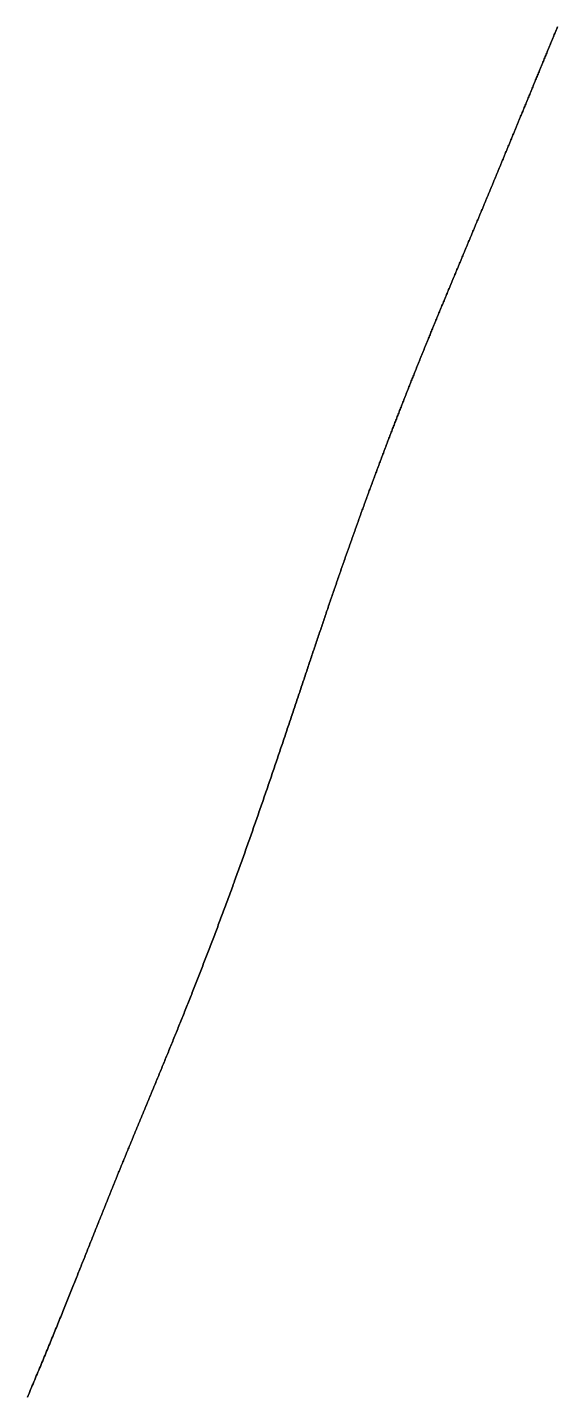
# Model space of a CAD drawing. Header units: inches. Extents: x 130170 to 284068, y 377793 to 804530.
# Drawn here: x 259929.6 to 259950.1, y 740986.5 to 741039.5 of the extents above; entities that cross this region are included whole.
import ezdxf

# ---------------------------------------------------------------- set-up
doc = ezdxf.new("R2010")
doc.units = ezdxf.units.IN
doc.header["$MEASUREMENT"] = 0
doc.layers.add('muni_il', color=7, linetype='Continuous')

msp = doc.modelspace()

# ---------------------------------------------------------------- linework, layer by layer
at = {"layer": 'muni_il'}
for points in [[(259929.614, 740986.456), (259929.646, 740986.531), (259929.678, 740986.606), (259929.709, 740986.682), (259929.741, 740986.757), (259929.773, 740986.832), (259929.804, 740986.907), (259929.836, 740986.982), (259929.867, 740987.057), (259929.899, 740987.132), (259929.93, 740987.207), (259929.961, 740987.281), (259929.992, 740987.356), (259930.024, 740987.43), (259930.055, 740987.505), (259930.086, 740987.579), (259930.116, 740987.653), (259930.147, 740987.727), (259930.178, 740987.8), (259930.208, 740987.874), (259930.239, 740987.947), (259930.269, 740988.02), (259930.299, 740988.093), (259930.329, 740988.166), (259930.359, 740988.239), (259930.389, 740988.311), (259930.419, 740988.383), (259930.448, 740988.455), (259930.478, 740988.527), (259930.507, 740988.598), (259930.536, 740988.669), (259930.565, 740988.74), (259930.594, 740988.811), (259930.623, 740988.881), (259930.652, 740988.951), (259930.68, 740989.021), (259930.709, 740989.091), (259930.737, 740989.16), (259930.765, 740989.229), (259930.793, 740989.298), (259930.821, 740989.367), (259930.849, 740989.435), (259930.877, 740989.503), (259930.904, 740989.571), (259930.931, 740989.638), (259930.959, 740989.705), (259930.986, 740989.772), (259931.013, 740989.839), (259931.039, 740989.905), (259931.066, 740989.971), (259931.093, 740990.037), (259931.119, 740990.103), (259931.145, 740990.168), (259931.171, 740990.233), (259931.197, 740990.298), (259931.223, 740990.362), (259931.249, 740990.426), (259931.275, 740990.49), (259931.3, 740990.554), (259931.326, 740990.617), (259931.351, 740990.68), (259931.376, 740990.743), (259931.401, 740990.805), (259931.426, 740990.867), (259931.451, 740990.929), (259931.476, 740990.991), (259931.5, 740991.053), (259931.525, 740991.114), (259931.549, 740991.175), (259931.573, 740991.235), (259931.597, 740991.296), (259931.621, 740991.356), (259931.645, 740991.416), (259931.669, 740991.476), (259931.693, 740991.535), (259931.716, 740991.594), (259931.74, 740991.653), (259931.763, 740991.712), (259931.787, 740991.77), (259931.81, 740991.829), (259931.833, 740991.887), (259931.856, 740991.944), (259931.879, 740992.002), (259931.902, 740992.059), (259931.924, 740992.116), (259931.947, 740992.173), (259931.97, 740992.23), (259931.992, 740992.287), (259932.015, 740992.343), (259932.037, 740992.399), (259932.059, 740992.455), (259932.082, 740992.511), (259932.104, 740992.566), (259932.126, 740992.621), (259932.148, 740992.676), (259932.169, 740992.731), (259932.191, 740992.786), (259932.213, 740992.841), (259932.235, 740992.895), (259932.256, 740992.949), (259932.278, 740993.003), (259932.299, 740993.057), (259932.321, 740993.111), (259932.342, 740993.164), (259932.364, 740993.218), (259932.385, 740993.271), (259932.406, 740993.324), (259932.427, 740993.377), (259932.448, 740993.43), (259932.47, 740993.482), (259932.491, 740993.535), (259932.511, 740993.587), (259932.533, 740993.639), (259932.553, 740993.692), (259932.574, 740993.744), (259932.595, 740993.795), (259932.616, 740993.847), (259932.637, 740993.899), (259932.657, 740993.95), (259932.678, 740994.002), (259932.699, 740994.053), (259932.719, 740994.104), (259932.74, 740994.156), (259932.761, 740994.207), (259932.781, 740994.258), (259932.802, 740994.309), (259932.822, 740994.359), (259932.843, 740994.41), (259932.863, 740994.461), (259932.884, 740994.511), (259932.904, 740994.562), (259932.925, 740994.612), (259932.945, 740994.663), (259932.966, 740994.713), (259932.986, 740994.764), (259933.006, 740994.814), (259933.027, 740994.864), (259933.047, 740994.914), (259933.068, 740994.965), (259933.088, 740995.015), (259933.109, 740995.065), (259933.129, 740995.115), (259933.149, 740995.165), (259933.17, 740995.215), (259933.19, 740995.265), (259933.211, 740995.315), (259933.231, 740995.365), (259933.252, 740995.415), (259933.272, 740995.466), (259933.293, 740995.516), (259933.313, 740995.566), (259933.334, 740995.616), (259933.354, 740995.666), (259933.375, 740995.716), (259933.395, 740995.766), (259933.416, 740995.816), (259933.437, 740995.867), (259933.457, 740995.917), (259933.478, 740995.967), (259933.499, 740996.017), (259933.52, 740996.068), (259933.54, 740996.118), (259933.561, 740996.169), (259933.582, 740996.219), (259933.603, 740996.27), (259933.624, 740996.32), (259933.645, 740996.371), (259933.666, 740996.422), (259933.687, 740996.473), (259933.708, 740996.524), (259933.729, 740996.575), (259933.75, 740996.626), (259933.771, 740996.677), (259933.792, 740996.728), (259933.813, 740996.779), (259933.835, 740996.83), (259933.856, 740996.882), (259933.877, 740996.934), (259933.899, 740996.985), (259933.92, 740997.037), (259933.942, 740997.089), (259933.963, 740997.141), (259933.985, 740997.193), (259934.006, 740997.245), (259934.028, 740997.297), (259934.05, 740997.349), (259934.071, 740997.402), (259934.093, 740997.454), (259934.115, 740997.507), (259934.137, 740997.559), (259934.159, 740997.612), (259934.181, 740997.665), (259934.203, 740997.718), (259934.225, 740997.772), (259934.247, 740997.825), (259934.269, 740997.878), (259934.291, 740997.932), (259934.314, 740997.986), (259934.336, 740998.039), (259934.358, 740998.093), (259934.381, 740998.147), (259934.403, 740998.202), (259934.426, 740998.256), (259934.448, 740998.31), (259934.471, 740998.365), (259934.493, 740998.42), (259934.516, 740998.474), (259934.539, 740998.529), (259934.562, 740998.584), (259934.584, 740998.639), (259934.607, 740998.695), (259934.63, 740998.75), (259934.653, 740998.806), (259934.676, 740998.862), (259934.699, 740998.917), (259934.722, 740998.973), (259934.746, 740999.03), (259934.769, 740999.086), (259934.792, 740999.142), (259934.815, 740999.199), (259934.839, 740999.255), (259934.862, 740999.312), (259934.885, 740999.369), (259934.909, 740999.426), (259934.932, 740999.483), (259934.956, 740999.541), (259934.979, 740999.598), (259935.003, 740999.656), (259935.027, 740999.713), (259935.05, 740999.771), (259935.074, 740999.829), (259935.098, 740999.887), (259935.122, 740999.946), (259935.146, 741000.004), (259935.17, 741000.063), (259935.194, 741000.121), (259935.218, 741000.18), (259935.241, 741000.239), (259935.265, 741000.298), (259935.29, 741000.357), (259935.314, 741000.417), (259935.338, 741000.476), (259935.362, 741000.536), (259935.386, 741000.595), (259935.411, 741000.655), (259935.435, 741000.715), (259935.459, 741000.775), (259935.484, 741000.836), (259935.508, 741000.896), (259935.532, 741000.956), (259935.557, 741001.017), (259935.581, 741001.078), (259935.606, 741001.139), (259935.63, 741001.2), (259935.655, 741001.261), (259935.68, 741001.322), (259935.704, 741001.384), (259935.729, 741001.445), (259935.753, 741001.507), (259935.778, 741001.569), (259935.803, 741001.63), (259935.828, 741001.693), (259935.852, 741001.755), (259935.877, 741001.817), (259935.902, 741001.879), (259935.927, 741001.942), (259935.952, 741002.004), (259935.976, 741002.067), (259936.001, 741002.13), (259936.026, 741002.193), (259936.051, 741002.256), (259936.076, 741002.32), (259936.101, 741002.383), (259936.126, 741002.446), (259936.151, 741002.51), (259936.176, 741002.574), (259936.201, 741002.638), (259936.226, 741002.702), (259936.251, 741002.766), (259936.276, 741002.83), (259936.301, 741002.894), (259936.327, 741002.959), (259936.352, 741003.023), (259936.377, 741003.088), (259936.402, 741003.153), (259936.427, 741003.218), (259936.452, 741003.283), (259936.477, 741003.348), (259936.503, 741003.413), (259936.528, 741003.478), (259936.553, 741003.544), (259936.578, 741003.609), (259936.604, 741003.675), (259936.629, 741003.741), (259936.654, 741003.807), (259936.679, 741003.873), (259936.704, 741003.939), (259936.73, 741004.005), (259936.755, 741004.071), (259936.78, 741004.138), (259936.806, 741004.204), (259936.831, 741004.271), (259936.856, 741004.338), (259936.881, 741004.404), (259936.907, 741004.471), (259936.932, 741004.538), (259936.957, 741004.605), (259936.983, 741004.673), (259937.008, 741004.74), (259937.033, 741004.807), (259937.059, 741004.875), (259937.084, 741004.942), (259937.109, 741005.01), (259937.134, 741005.078), (259937.16, 741005.146), (259937.185, 741005.214), (259937.21, 741005.282), (259937.236, 741005.35), (259937.261, 741005.418), (259937.286, 741005.486), (259937.312, 741005.555), (259937.337, 741005.623), (259937.362, 741005.692), (259937.387, 741005.76), (259937.413, 741005.829), (259937.438, 741005.898), (259937.463, 741005.966), (259937.488, 741006.035), (259937.514, 741006.104), (259937.539, 741006.173), (259937.564, 741006.242), (259937.589, 741006.311), (259937.615, 741006.381), (259937.64, 741006.45), (259937.665, 741006.519), (259937.69, 741006.589), (259937.715, 741006.658), (259937.74, 741006.727), (259937.765, 741006.797), (259937.79, 741006.867), (259937.816, 741006.936), (259937.841, 741007.006), (259937.866, 741007.076), (259937.891, 741007.145), (259937.916, 741007.215), (259937.941, 741007.285), (259937.966, 741007.355), (259937.991, 741007.425), (259938.016, 741007.495), (259938.041, 741007.565), (259938.065, 741007.635), (259938.09, 741007.705), (259938.115, 741007.775), (259938.14, 741007.845), (259938.165, 741007.915), (259938.19, 741007.985), (259938.214, 741008.055), (259938.239, 741008.125), (259938.264, 741008.195), (259938.288, 741008.266), (259938.313, 741008.336), (259938.338, 741008.406), (259938.362, 741008.476), (259938.387, 741008.546), (259938.411, 741008.616), (259938.436, 741008.686), (259938.46, 741008.756), (259938.485, 741008.827), (259938.509, 741008.897), (259938.534, 741008.967), (259938.558, 741009.037), (259938.582, 741009.107), (259938.607, 741009.177), (259938.631, 741009.247), (259938.655, 741009.317), (259938.679, 741009.386), (259938.704, 741009.456), (259938.728, 741009.526), (259938.752, 741009.596), (259938.776, 741009.666), (259938.8, 741009.735), (259938.824, 741009.805), (259938.848, 741009.875), (259938.872, 741009.944), (259938.895, 741010.014), (259938.919, 741010.083), (259938.943, 741010.153), (259938.967, 741010.222), (259938.99, 741010.291), (259939.014, 741010.36), (259939.038, 741010.429), (259939.061, 741010.498), (259939.085, 741010.567), (259939.108, 741010.636), (259939.132, 741010.705), (259939.155, 741010.774), (259939.178, 741010.843), (259939.202, 741010.911), (259939.225, 741010.98), (259939.248, 741011.048), (259939.271, 741011.116), (259939.294, 741011.185), (259939.317, 741011.253), (259939.34, 741011.321), (259939.363, 741011.389), (259939.386, 741011.457), (259939.409, 741011.524), (259939.432, 741011.592), (259939.455, 741011.66), (259939.477, 741011.727), (259939.5, 741011.794), (259939.523, 741011.861), (259939.545, 741011.929), (259939.568, 741011.996), (259939.59, 741012.062), (259939.613, 741012.129), (259939.635, 741012.196), (259939.657, 741012.262), (259939.68, 741012.329), (259939.702, 741012.395), (259939.724, 741012.461), (259939.746, 741012.527), (259939.769, 741012.593), (259939.791, 741012.659), (259939.813, 741012.725), (259939.835, 741012.79), (259939.856, 741012.855), (259939.878, 741012.921), (259939.9, 741012.986), (259939.922, 741013.051), (259939.943, 741013.116), (259939.965, 741013.181), (259939.987, 741013.245), (259940.008, 741013.31), (259940.03, 741013.374), (259940.051, 741013.438), (259940.073, 741013.502), (259940.094, 741013.566), (259940.115, 741013.63), (259940.136, 741013.694), (259940.158, 741013.757), (259940.179, 741013.821), (259940.2, 741013.884), (259940.221, 741013.947), (259940.242, 741014.01), (259940.263, 741014.073), (259940.284, 741014.135), (259940.305, 741014.198), (259940.326, 741014.26), (259940.347, 741014.322), (259940.367, 741014.385), (259940.388, 741014.447), (259940.409, 741014.509), (259940.429, 741014.57), (259940.45, 741014.632), (259940.47, 741014.693), (259940.491, 741014.754), (259940.511, 741014.816), (259940.532, 741014.877), (259940.552, 741014.937), (259940.572, 741014.998), (259940.593, 741015.059), (259940.613, 741015.119), (259940.633, 741015.179), (259940.653, 741015.24), (259940.673, 741015.3), (259940.693, 741015.36), (259940.713, 741015.419), (259940.734, 741015.479), (259940.753, 741015.538), (259940.773, 741015.598), (259940.793, 741015.657), (259940.813, 741015.716), (259940.833, 741015.775), (259940.853, 741015.834), (259940.872, 741015.893), (259940.892, 741015.951), (259940.912, 741016.01), (259940.932, 741016.068), (259940.951, 741016.126), (259940.971, 741016.184), (259940.99, 741016.242), (259941.01, 741016.3), (259941.029, 741016.357), (259941.049, 741016.415), (259941.068, 741016.472), (259941.088, 741016.53), (259941.107, 741016.587), (259941.126, 741016.644), (259941.146, 741016.701), (259941.165, 741016.758), (259941.184, 741016.815), (259941.203, 741016.871), (259941.223, 741016.928), (259941.242, 741016.984), (259941.261, 741017.04), (259941.28, 741017.096), (259941.299, 741017.153), (259941.318, 741017.209), (259941.338, 741017.264), (259941.357, 741017.32), (259941.376, 741017.376), (259941.395, 741017.431), (259941.413, 741017.487), (259941.433, 741017.542), (259941.451, 741017.597), (259941.47, 741017.652), (259941.489, 741017.707), (259941.508, 741017.762), (259941.527, 741017.817), (259941.546, 741017.872), (259941.565, 741017.926), (259941.583, 741017.981), (259941.602, 741018.035), (259941.621, 741018.09), (259941.64, 741018.144), (259941.659, 741018.198), (259941.677, 741018.252), (259941.696, 741018.306), (259941.715, 741018.36), (259941.734, 741018.414), (259941.752, 741018.467), (259941.771, 741018.521), (259941.789, 741018.574), (259941.808, 741018.628), (259941.827, 741018.681), (259941.845, 741018.735), (259941.864, 741018.788), (259941.883, 741018.841), (259941.901, 741018.894), (259941.92, 741018.947), (259941.938, 741019), (259941.957, 741019.052), (259941.975, 741019.105), (259941.994, 741019.158), (259942.012, 741019.21), (259942.031, 741019.263), (259942.049, 741019.315), (259942.068, 741019.368), (259942.086, 741019.42), (259942.105, 741019.472), (259942.123, 741019.524), (259942.141, 741019.576), (259942.16, 741019.628), (259942.178, 741019.68), (259942.197, 741019.732), (259942.215, 741019.783), (259942.234, 741019.835), (259942.252, 741019.887), (259942.27, 741019.938), (259942.289, 741019.99), (259942.307, 741020.041), (259942.326, 741020.092), (259942.344, 741020.144), (259942.362, 741020.195), (259942.381, 741020.246), (259942.399, 741020.297), (259942.417, 741020.348), (259942.435, 741020.399), (259942.454, 741020.45), (259942.472, 741020.5), (259942.49, 741020.551), (259942.509, 741020.602), (259942.527, 741020.652), (259942.545, 741020.703), (259942.564, 741020.753), (259942.582, 741020.804), (259942.6, 741020.854), (259942.618, 741020.904), (259942.637, 741020.955), (259942.655, 741021.005), (259942.673, 741021.055), (259942.691, 741021.105), (259942.71, 741021.155), (259942.728, 741021.205), (259942.746, 741021.254), (259942.764, 741021.304), (259942.782, 741021.354), (259942.801, 741021.404), (259942.819, 741021.453), (259942.837, 741021.503), (259942.855, 741021.552), (259942.873, 741021.602), (259942.891, 741021.651), (259942.91, 741021.7), (259942.928, 741021.749), (259942.946, 741021.799), (259942.964, 741021.848), (259942.982, 741021.897), (259943, 741021.946), (259943.018, 741021.995), (259943.037, 741022.044), (259943.055, 741022.092), (259943.073, 741022.141), (259943.091, 741022.19), (259943.109, 741022.238), (259943.127, 741022.287), (259943.145, 741022.335), (259943.163, 741022.384), (259943.181, 741022.432), (259943.199, 741022.481), (259943.217, 741022.529), (259943.235, 741022.577), (259943.254, 741022.625), (259943.272, 741022.673), (259943.29, 741022.721), (259943.308, 741022.77), (259943.326, 741022.817), (259943.344, 741022.865), (259943.362, 741022.913), (259943.38, 741022.961), (259943.398, 741023.009), (259943.416, 741023.056), (259943.434, 741023.104), (259943.452, 741023.152), (259943.47, 741023.199), (259943.488, 741023.247), (259943.506, 741023.294), (259943.524, 741023.341), (259943.542, 741023.389), (259943.56, 741023.436), (259943.578, 741023.483), (259943.596, 741023.531), (259943.614, 741023.578), (259943.632, 741023.625), (259943.65, 741023.672), (259943.668, 741023.719), (259943.686, 741023.766), (259943.704, 741023.813), (259943.722, 741023.859), (259943.74, 741023.906), (259943.758, 741023.953), (259943.776, 741024), (259943.794, 741024.047), (259943.812, 741024.093), (259943.83, 741024.14), (259943.848, 741024.186), (259943.866, 741024.233), (259943.884, 741024.279), (259943.902, 741024.326), (259943.92, 741024.372), (259943.938, 741024.419), (259943.956, 741024.465), (259943.974, 741024.511), (259943.992, 741024.558), (259944.01, 741024.604), (259944.028, 741024.65), (259944.046, 741024.696), (259944.064, 741024.742), (259944.082, 741024.789), (259944.1, 741024.835), (259944.118, 741024.881), (259944.136, 741024.927), (259944.154, 741024.973), (259944.172, 741025.019), (259944.19, 741025.065), (259944.208, 741025.111), (259944.226, 741025.157), (259944.244, 741025.203), (259944.263, 741025.249), (259944.281, 741025.294), (259944.299, 741025.34), (259944.317, 741025.386), (259944.335, 741025.432), (259944.353, 741025.478), (259944.371, 741025.524), (259944.389, 741025.569), (259944.408, 741025.615), (259944.426, 741025.661), (259944.444, 741025.707), (259944.462, 741025.752), (259944.48, 741025.798), (259944.499, 741025.844), (259944.517, 741025.89), (259944.535, 741025.935), (259944.554, 741025.981), (259944.572, 741026.027), (259944.59, 741026.073), (259944.608, 741026.119), (259944.627, 741026.164), (259944.645, 741026.21), (259944.664, 741026.256), (259944.682, 741026.302), (259944.7, 741026.347), (259944.719, 741026.393), (259944.737, 741026.439), (259944.756, 741026.485), (259944.774, 741026.53), (259944.793, 741026.576), (259944.811, 741026.622), (259944.83, 741026.668), (259944.848, 741026.714), (259944.867, 741026.76), (259944.885, 741026.806), (259944.904, 741026.852), (259944.923, 741026.897), (259944.941, 741026.943), (259944.96, 741026.989), (259944.979, 741027.035), (259944.997, 741027.081), (259945.016, 741027.128), (259945.035, 741027.174), (259945.054, 741027.22), (259945.073, 741027.266), (259945.091, 741027.312), (259945.11, 741027.358), (259945.129, 741027.404), (259945.148, 741027.451), (259945.167, 741027.497), (259945.186, 741027.543), (259945.205, 741027.59), (259945.224, 741027.636), (259945.243, 741027.682), (259945.262, 741027.729), (259945.281, 741027.775), (259945.3, 741027.822), (259945.319, 741027.868), (259945.339, 741027.915), (259945.358, 741027.962), (259945.377, 741028.008), (259945.396, 741028.055), (259945.415, 741028.102), (259945.435, 741028.149), (259945.454, 741028.195), (259945.473, 741028.242), (259945.493, 741028.289), (259945.512, 741028.336), (259945.532, 741028.383), (259945.551, 741028.431), (259945.571, 741028.478), (259945.59, 741028.525), (259945.61, 741028.572), (259945.629, 741028.619), (259945.649, 741028.667), (259945.668, 741028.714), (259945.688, 741028.761), (259945.708, 741028.809), (259945.727, 741028.856), (259945.747, 741028.904), (259945.767, 741028.952), (259945.787, 741028.999), (259945.806, 741029.047), (259945.826, 741029.095), (259945.846, 741029.142), (259945.866, 741029.19), (259945.886, 741029.238), (259945.906, 741029.286), (259945.926, 741029.334), (259945.946, 741029.382), (259945.966, 741029.43), (259945.986, 741029.478), (259946.006, 741029.527), (259946.026, 741029.575), (259946.046, 741029.623), (259946.066, 741029.671), (259946.087, 741029.72), (259946.107, 741029.768), (259946.127, 741029.817), (259946.147, 741029.865), (259946.168, 741029.914), (259946.188, 741029.963), (259946.208, 741030.011), (259946.229, 741030.06), (259946.249, 741030.109), (259946.269, 741030.158), (259946.29, 741030.206), (259946.31, 741030.255), (259946.33, 741030.304), (259946.351, 741030.353), (259946.371, 741030.402), (259946.392, 741030.452), (259946.412, 741030.501), (259946.433, 741030.55), (259946.453, 741030.599), (259946.474, 741030.648), (259946.495, 741030.698), (259946.515, 741030.747), (259946.536, 741030.796), (259946.557, 741030.846), (259946.577, 741030.895), (259946.598, 741030.945), (259946.619, 741030.994), (259946.639, 741031.044), (259946.66, 741031.093), (259946.681, 741031.143), (259946.701, 741031.193), (259946.722, 741031.242), (259946.743, 741031.292), (259946.764, 741031.342), (259946.785, 741031.391), (259946.805, 741031.441), (259946.826, 741031.491), (259946.847, 741031.541), (259946.868, 741031.591), (259946.889, 741031.641), (259946.91, 741031.691), (259946.93, 741031.741), (259946.951, 741031.791), (259946.972, 741031.841), (259946.993, 741031.891), (259947.014, 741031.941), (259947.035, 741031.991), (259947.056, 741032.041), (259947.076, 741032.091), (259947.097, 741032.141), (259947.118, 741032.191), (259947.139, 741032.241), (259947.16, 741032.291), (259947.181, 741032.341), (259947.202, 741032.391), (259947.223, 741032.442), (259947.244, 741032.492), (259947.265, 741032.542), (259947.286, 741032.592), (259947.306, 741032.642), (259947.327, 741032.692), (259947.348, 741032.742), (259947.369, 741032.793), (259947.39, 741032.843), (259947.411, 741032.893), (259947.432, 741032.943), (259947.453, 741032.993), (259947.473, 741033.043), (259947.494, 741033.093), (259947.515, 741033.144), (259947.536, 741033.194), (259947.557, 741033.244), (259947.578, 741033.294), (259947.598, 741033.344), (259947.619, 741033.394), (259947.64, 741033.444), (259947.661, 741033.494), (259947.682, 741033.544), (259947.702, 741033.594), (259947.723, 741033.644), (259947.744, 741033.694), (259947.765, 741033.744), (259947.785, 741033.793), (259947.806, 741033.843), (259947.826, 741033.893), (259947.847, 741033.943), (259947.868, 741033.993), (259947.888, 741034.042), (259947.909, 741034.092), (259947.93, 741034.142), (259947.95, 741034.191), (259947.971, 741034.241), (259947.991, 741034.291), (259948.012, 741034.34), (259948.032, 741034.39), (259948.053, 741034.439), (259948.073, 741034.489), (259948.094, 741034.538), (259948.114, 741034.587), (259948.134, 741034.637), (259948.155, 741034.686), (259948.175, 741034.735), (259948.196, 741034.784), (259948.216, 741034.833), (259948.236, 741034.882), (259948.256, 741034.931), (259948.277, 741034.98), (259948.297, 741035.029), (259948.317, 741035.078), (259948.337, 741035.127), (259948.357, 741035.176), (259948.377, 741035.225), (259948.397, 741035.273), (259948.418, 741035.322), (259948.438, 741035.37), (259948.458, 741035.419), (259948.478, 741035.467), (259948.498, 741035.516), (259948.518, 741035.564), (259948.538, 741035.613), (259948.557, 741035.661), (259948.577, 741035.709), (259948.597, 741035.757), (259948.617, 741035.805), (259948.637, 741035.853), (259948.656, 741035.901), (259948.676, 741035.949), (259948.696, 741035.997), (259948.715, 741036.045), (259948.735, 741036.092), (259948.755, 741036.14), (259948.774, 741036.188), (259948.794, 741036.235), (259948.814, 741036.283), (259948.833, 741036.33), (259948.853, 741036.378), (259948.872, 741036.425), (259948.891, 741036.472), (259948.911, 741036.519), (259948.93, 741036.566), (259948.95, 741036.613), (259948.969, 741036.66), (259948.988, 741036.707), (259949.008, 741036.754), (259949.027, 741036.801), (259949.046, 741036.848), (259949.065, 741036.894), (259949.084, 741036.941), (259949.104, 741036.988), (259949.123, 741037.034), (259949.142, 741037.08), (259949.161, 741037.127), (259949.18, 741037.173), (259949.199, 741037.219), (259949.218, 741037.266), (259949.237, 741037.312), (259949.256, 741037.358), (259949.275, 741037.404), (259949.294, 741037.45), (259949.313, 741037.496), (259949.332, 741037.542), (259949.35, 741037.587), (259949.369, 741037.633), (259949.388, 741037.679), (259949.407, 741037.725), (259949.426, 741037.77), (259949.444, 741037.816), (259949.463, 741037.861), (259949.482, 741037.906), (259949.5, 741037.952), (259949.519, 741037.997), (259949.538, 741038.042), (259949.556, 741038.088), (259949.575, 741038.133), (259949.594, 741038.178), (259949.612, 741038.223), (259949.631, 741038.268), (259949.649, 741038.313), (259949.668, 741038.358), (259949.686, 741038.403), (259949.705, 741038.448), (259949.723, 741038.492), (259949.742, 741038.537), (259949.76, 741038.582), (259949.779, 741038.626), (259949.797, 741038.671), (259949.816, 741038.716), (259949.834, 741038.76), (259949.852, 741038.805), (259949.871, 741038.849), (259949.889, 741038.894), (259949.907, 741038.938), (259949.926, 741038.982), (259949.944, 741039.027), (259949.963, 741039.071), (259949.981, 741039.115), (259949.999, 741039.16), (259950.018, 741039.204), (259950.036, 741039.248), (259950.054, 741039.293), (259950.073, 741039.337), (259950.091, 741039.381), (259950.11, 741039.425), (259950.128, 741039.469), (259950.146, 741039.513)], [(259950.146, 741039.513), (259950.128, 741039.469), (259950.11, 741039.425), (259950.091, 741039.381), (259950.073, 741039.337), (259950.054, 741039.293), (259950.036, 741039.248), (259950.018, 741039.204), (259949.999, 741039.16), (259949.981, 741039.115), (259949.963, 741039.071), (259949.944, 741039.027), (259949.926, 741038.982), (259949.907, 741038.938), (259949.889, 741038.894), (259949.871, 741038.849), (259949.852, 741038.805), (259949.834, 741038.76), (259949.816, 741038.716), (259949.797, 741038.671), (259949.779, 741038.626), (259949.76, 741038.582), (259949.742, 741038.537), (259949.723, 741038.492), (259949.705, 741038.448), (259949.686, 741038.403), (259949.668, 741038.358), (259949.649, 741038.313), (259949.631, 741038.268), (259949.612, 741038.223), (259949.594, 741038.178), (259949.575, 741038.133), (259949.556, 741038.088), (259949.538, 741038.042), (259949.519, 741037.997), (259949.5, 741037.952), (259949.482, 741037.906), (259949.463, 741037.861), (259949.444, 741037.816), (259949.426, 741037.77), (259949.407, 741037.725), (259949.388, 741037.679), (259949.369, 741037.633), (259949.35, 741037.587), (259949.332, 741037.542), (259949.313, 741037.496), (259949.294, 741037.45), (259949.275, 741037.404), (259949.256, 741037.358), (259949.237, 741037.312), (259949.218, 741037.266), (259949.199, 741037.219), (259949.18, 741037.173), (259949.161, 741037.127), (259949.142, 741037.08), (259949.123, 741037.034), (259949.104, 741036.988), (259949.084, 741036.941), (259949.065, 741036.894), (259949.046, 741036.848), (259949.027, 741036.801), (259949.008, 741036.754), (259948.988, 741036.707), (259948.969, 741036.66), (259948.95, 741036.613), (259948.93, 741036.566), (259948.911, 741036.519), (259948.891, 741036.472), (259948.872, 741036.425), (259948.853, 741036.378), (259948.833, 741036.33), (259948.814, 741036.283), (259948.794, 741036.235), (259948.774, 741036.188), (259948.755, 741036.14), (259948.735, 741036.092), (259948.715, 741036.045), (259948.696, 741035.997), (259948.676, 741035.949), (259948.656, 741035.901), (259948.637, 741035.853), (259948.617, 741035.805), (259948.597, 741035.757), (259948.577, 741035.709), (259948.557, 741035.661), (259948.538, 741035.613), (259948.518, 741035.564), (259948.498, 741035.516), (259948.478, 741035.467), (259948.458, 741035.419), (259948.438, 741035.37), (259948.418, 741035.322), (259948.397, 741035.273), (259948.377, 741035.225), (259948.357, 741035.176), (259948.337, 741035.127), (259948.317, 741035.078), (259948.297, 741035.029), (259948.277, 741034.98), (259948.256, 741034.931), (259948.236, 741034.882), (259948.216, 741034.833), (259948.196, 741034.784), (259948.175, 741034.735), (259948.155, 741034.686), (259948.134, 741034.637), (259948.114, 741034.587), (259948.094, 741034.538), (259948.073, 741034.489), (259948.053, 741034.439), (259948.032, 741034.39), (259948.012, 741034.34), (259947.991, 741034.291), (259947.971, 741034.241), (259947.95, 741034.191), (259947.93, 741034.142), (259947.909, 741034.092), (259947.888, 741034.042), (259947.868, 741033.993), (259947.847, 741033.943), (259947.826, 741033.893), (259947.806, 741033.843), (259947.785, 741033.793), (259947.765, 741033.744), (259947.744, 741033.694), (259947.723, 741033.644), (259947.702, 741033.594), (259947.682, 741033.544), (259947.661, 741033.494), (259947.64, 741033.444), (259947.619, 741033.394), (259947.598, 741033.344), (259947.578, 741033.294), (259947.557, 741033.244), (259947.536, 741033.194), (259947.515, 741033.144), (259947.494, 741033.093), (259947.473, 741033.043), (259947.453, 741032.993), (259947.432, 741032.943), (259947.411, 741032.893), (259947.39, 741032.843), (259947.369, 741032.793), (259947.348, 741032.742), (259947.327, 741032.692), (259947.306, 741032.642), (259947.286, 741032.592), (259947.265, 741032.542), (259947.244, 741032.492), (259947.223, 741032.442), (259947.202, 741032.391), (259947.181, 741032.341), (259947.16, 741032.291), (259947.139, 741032.241), (259947.118, 741032.191), (259947.097, 741032.141), (259947.076, 741032.091), (259947.056, 741032.041), (259947.035, 741031.991), (259947.014, 741031.941), (259946.993, 741031.891), (259946.972, 741031.841), (259946.951, 741031.791), (259946.93, 741031.741), (259946.91, 741031.691), (259946.889, 741031.641), (259946.868, 741031.591), (259946.847, 741031.541), (259946.826, 741031.491), (259946.805, 741031.441), (259946.785, 741031.391), (259946.764, 741031.342), (259946.743, 741031.292), (259946.722, 741031.242), (259946.701, 741031.193), (259946.681, 741031.143), (259946.66, 741031.093), (259946.639, 741031.044), (259946.619, 741030.994), (259946.598, 741030.945), (259946.577, 741030.895), (259946.557, 741030.846), (259946.536, 741030.796), (259946.515, 741030.747), (259946.495, 741030.698), (259946.474, 741030.648), (259946.453, 741030.599), (259946.433, 741030.55), (259946.412, 741030.501), (259946.392, 741030.452), (259946.371, 741030.402), (259946.351, 741030.353), (259946.33, 741030.304), (259946.31, 741030.255), (259946.29, 741030.206), (259946.269, 741030.158), (259946.249, 741030.109), (259946.229, 741030.06), (259946.208, 741030.011), (259946.188, 741029.963), (259946.168, 741029.914), (259946.147, 741029.865), (259946.127, 741029.817), (259946.107, 741029.768), (259946.087, 741029.72), (259946.066, 741029.671), (259946.046, 741029.623), (259946.026, 741029.575), (259946.006, 741029.527), (259945.986, 741029.478), (259945.966, 741029.43), (259945.946, 741029.382), (259945.926, 741029.334), (259945.906, 741029.286), (259945.886, 741029.238), (259945.866, 741029.19), (259945.846, 741029.142), (259945.826, 741029.095), (259945.806, 741029.047), (259945.787, 741028.999), (259945.767, 741028.952), (259945.747, 741028.904), (259945.727, 741028.856), (259945.708, 741028.809), (259945.688, 741028.761), (259945.668, 741028.714), (259945.649, 741028.667), (259945.629, 741028.619), (259945.61, 741028.572), (259945.59, 741028.525), (259945.571, 741028.478), (259945.551, 741028.431), (259945.532, 741028.383), (259945.512, 741028.336), (259945.493, 741028.289), (259945.473, 741028.242), (259945.454, 741028.195), (259945.435, 741028.149), (259945.415, 741028.102), (259945.396, 741028.055), (259945.377, 741028.008), (259945.358, 741027.962), (259945.339, 741027.915), (259945.319, 741027.868), (259945.3, 741027.822), (259945.281, 741027.775), (259945.262, 741027.729), (259945.243, 741027.682), (259945.224, 741027.636), (259945.205, 741027.59), (259945.186, 741027.543), (259945.167, 741027.497), (259945.148, 741027.451), (259945.129, 741027.404), (259945.11, 741027.358), (259945.091, 741027.312), (259945.073, 741027.266), (259945.054, 741027.22), (259945.035, 741027.174), (259945.016, 741027.128), (259944.997, 741027.081), (259944.979, 741027.035), (259944.96, 741026.989), (259944.941, 741026.943), (259944.923, 741026.897), (259944.904, 741026.852), (259944.885, 741026.806), (259944.867, 741026.76), (259944.848, 741026.714), (259944.83, 741026.668), (259944.811, 741026.622), (259944.793, 741026.576), (259944.774, 741026.53), (259944.756, 741026.485), (259944.737, 741026.439), (259944.719, 741026.393), (259944.7, 741026.347), (259944.682, 741026.302), (259944.664, 741026.256), (259944.645, 741026.21), (259944.627, 741026.164), (259944.608, 741026.119), (259944.59, 741026.073), (259944.572, 741026.027), (259944.554, 741025.981), (259944.535, 741025.935), (259944.517, 741025.89), (259944.499, 741025.844), (259944.48, 741025.798), (259944.462, 741025.752), (259944.444, 741025.707), (259944.426, 741025.661), (259944.408, 741025.615), (259944.389, 741025.569), (259944.371, 741025.524), (259944.353, 741025.478), (259944.335, 741025.432), (259944.317, 741025.386), (259944.299, 741025.34), (259944.281, 741025.294), (259944.263, 741025.249), (259944.244, 741025.203), (259944.226, 741025.157), (259944.208, 741025.111), (259944.19, 741025.065), (259944.172, 741025.019), (259944.154, 741024.973), (259944.136, 741024.927), (259944.118, 741024.881), (259944.1, 741024.835), (259944.082, 741024.789), (259944.064, 741024.742), (259944.046, 741024.696), (259944.028, 741024.65), (259944.01, 741024.604), (259943.992, 741024.558), (259943.974, 741024.511), (259943.956, 741024.465), (259943.938, 741024.419), (259943.92, 741024.372), (259943.902, 741024.326), (259943.884, 741024.279), (259943.866, 741024.233), (259943.848, 741024.186), (259943.83, 741024.14), (259943.812, 741024.093), (259943.794, 741024.047), (259943.776, 741024), (259943.758, 741023.953), (259943.74, 741023.906), (259943.722, 741023.859), (259943.704, 741023.813), (259943.686, 741023.766), (259943.668, 741023.719), (259943.65, 741023.672), (259943.632, 741023.625), (259943.614, 741023.578), (259943.596, 741023.531), (259943.578, 741023.483), (259943.56, 741023.436), (259943.542, 741023.389), (259943.524, 741023.341), (259943.506, 741023.294), (259943.488, 741023.247), (259943.47, 741023.199), (259943.452, 741023.152), (259943.434, 741023.104), (259943.416, 741023.056), (259943.398, 741023.009), (259943.38, 741022.961), (259943.362, 741022.913), (259943.344, 741022.865), (259943.326, 741022.817), (259943.308, 741022.77), (259943.29, 741022.721), (259943.272, 741022.673), (259943.254, 741022.625), (259943.235, 741022.577), (259943.217, 741022.529), (259943.199, 741022.481), (259943.181, 741022.432), (259943.163, 741022.384), (259943.145, 741022.335), (259943.127, 741022.287), (259943.109, 741022.238), (259943.091, 741022.19), (259943.073, 741022.141), (259943.055, 741022.092), (259943.037, 741022.044), (259943.018, 741021.995), (259943, 741021.946), (259942.982, 741021.897), (259942.964, 741021.848), (259942.946, 741021.799), (259942.928, 741021.749), (259942.91, 741021.7), (259942.891, 741021.651), (259942.873, 741021.602), (259942.855, 741021.552), (259942.837, 741021.503), (259942.819, 741021.453), (259942.801, 741021.404), (259942.782, 741021.354), (259942.764, 741021.304), (259942.746, 741021.254), (259942.728, 741021.205), (259942.71, 741021.155), (259942.691, 741021.105), (259942.673, 741021.055), (259942.655, 741021.005), (259942.637, 741020.955), (259942.618, 741020.904), (259942.6, 741020.854), (259942.582, 741020.804), (259942.564, 741020.753), (259942.545, 741020.703), (259942.527, 741020.652), (259942.509, 741020.602), (259942.49, 741020.551), (259942.472, 741020.5), (259942.454, 741020.45), (259942.435, 741020.399), (259942.417, 741020.348), (259942.399, 741020.297), (259942.381, 741020.246), (259942.362, 741020.195), (259942.344, 741020.144), (259942.326, 741020.092), (259942.307, 741020.041), (259942.289, 741019.99), (259942.27, 741019.938), (259942.252, 741019.887), (259942.234, 741019.835), (259942.215, 741019.783), (259942.197, 741019.732), (259942.178, 741019.68), (259942.16, 741019.628), (259942.141, 741019.576), (259942.123, 741019.524), (259942.105, 741019.472), (259942.086, 741019.42), (259942.068, 741019.368), (259942.049, 741019.315), (259942.031, 741019.263), (259942.012, 741019.21), (259941.994, 741019.158), (259941.975, 741019.105), (259941.957, 741019.052), (259941.938, 741019), (259941.92, 741018.947), (259941.901, 741018.894), (259941.883, 741018.841), (259941.864, 741018.788), (259941.845, 741018.735), (259941.827, 741018.681), (259941.808, 741018.628), (259941.789, 741018.574), (259941.771, 741018.521), (259941.752, 741018.467), (259941.734, 741018.414), (259941.715, 741018.36), (259941.696, 741018.306), (259941.677, 741018.252), (259941.659, 741018.198), (259941.64, 741018.144), (259941.621, 741018.09), (259941.602, 741018.035), (259941.583, 741017.981), (259941.565, 741017.926), (259941.546, 741017.872), (259941.527, 741017.817), (259941.508, 741017.762), (259941.489, 741017.707), (259941.47, 741017.652), (259941.451, 741017.597), (259941.433, 741017.542), (259941.413, 741017.487), (259941.395, 741017.431), (259941.376, 741017.376), (259941.357, 741017.32), (259941.338, 741017.264), (259941.318, 741017.209), (259941.299, 741017.153), (259941.28, 741017.096), (259941.261, 741017.04), (259941.242, 741016.984), (259941.223, 741016.928), (259941.203, 741016.871), (259941.184, 741016.815), (259941.165, 741016.758), (259941.146, 741016.701), (259941.126, 741016.644), (259941.107, 741016.587), (259941.088, 741016.53), (259941.068, 741016.472), (259941.049, 741016.415), (259941.029, 741016.357), (259941.01, 741016.3), (259940.99, 741016.242), (259940.971, 741016.184), (259940.951, 741016.126), (259940.932, 741016.068), (259940.912, 741016.01), (259940.892, 741015.951), (259940.872, 741015.893), (259940.853, 741015.834), (259940.833, 741015.775), (259940.813, 741015.716), (259940.793, 741015.657), (259940.773, 741015.598), (259940.753, 741015.538), (259940.734, 741015.479), (259940.713, 741015.419), (259940.693, 741015.36), (259940.673, 741015.3), (259940.653, 741015.24), (259940.633, 741015.179), (259940.613, 741015.119), (259940.593, 741015.059), (259940.572, 741014.998), (259940.552, 741014.937), (259940.532, 741014.877), (259940.511, 741014.816), (259940.491, 741014.754), (259940.47, 741014.693), (259940.45, 741014.632), (259940.429, 741014.57), (259940.409, 741014.509), (259940.388, 741014.447), (259940.367, 741014.385), (259940.347, 741014.322), (259940.326, 741014.26), (259940.305, 741014.198), (259940.284, 741014.135), (259940.263, 741014.073), (259940.242, 741014.01), (259940.221, 741013.947), (259940.2, 741013.884), (259940.179, 741013.821), (259940.158, 741013.757), (259940.136, 741013.694), (259940.115, 741013.63), (259940.094, 741013.566), (259940.073, 741013.502), (259940.051, 741013.438), (259940.03, 741013.374), (259940.008, 741013.31), (259939.987, 741013.245), (259939.965, 741013.181), (259939.943, 741013.116), (259939.922, 741013.051), (259939.9, 741012.986), (259939.878, 741012.921), (259939.856, 741012.855), (259939.835, 741012.79), (259939.813, 741012.725), (259939.791, 741012.659), (259939.769, 741012.593), (259939.746, 741012.527), (259939.724, 741012.461), (259939.702, 741012.395), (259939.68, 741012.329), (259939.657, 741012.262), (259939.635, 741012.196), (259939.613, 741012.129), (259939.59, 741012.062), (259939.568, 741011.996), (259939.545, 741011.929), (259939.523, 741011.861), (259939.5, 741011.794), (259939.477, 741011.727), (259939.455, 741011.66), (259939.432, 741011.592), (259939.409, 741011.524), (259939.386, 741011.457), (259939.363, 741011.389), (259939.34, 741011.321), (259939.317, 741011.253), (259939.294, 741011.185), (259939.271, 741011.116), (259939.248, 741011.048), (259939.225, 741010.98), (259939.202, 741010.911), (259939.178, 741010.843), (259939.155, 741010.774), (259939.132, 741010.705), (259939.108, 741010.636), (259939.085, 741010.567), (259939.061, 741010.498), (259939.038, 741010.429), (259939.014, 741010.36), (259938.99, 741010.291), (259938.967, 741010.222), (259938.943, 741010.153), (259938.919, 741010.083), (259938.895, 741010.014), (259938.872, 741009.944), (259938.848, 741009.875), (259938.824, 741009.805), (259938.8, 741009.735), (259938.776, 741009.666), (259938.752, 741009.596), (259938.728, 741009.526), (259938.704, 741009.456), (259938.679, 741009.386), (259938.655, 741009.317), (259938.631, 741009.247), (259938.607, 741009.177), (259938.582, 741009.107), (259938.558, 741009.037), (259938.534, 741008.967), (259938.509, 741008.897), (259938.485, 741008.827), (259938.46, 741008.756), (259938.436, 741008.686), (259938.411, 741008.616), (259938.387, 741008.546), (259938.362, 741008.476), (259938.338, 741008.406), (259938.313, 741008.336), (259938.288, 741008.266), (259938.264, 741008.195), (259938.239, 741008.125), (259938.214, 741008.055), (259938.19, 741007.985), (259938.165, 741007.915), (259938.14, 741007.845), (259938.115, 741007.775), (259938.09, 741007.705), (259938.065, 741007.635), (259938.041, 741007.565), (259938.016, 741007.495), (259937.991, 741007.425), (259937.966, 741007.355), (259937.941, 741007.285), (259937.916, 741007.215), (259937.891, 741007.145), (259937.866, 741007.076), (259937.841, 741007.006), (259937.816, 741006.936), (259937.79, 741006.867), (259937.765, 741006.797), (259937.74, 741006.727), (259937.715, 741006.658), (259937.69, 741006.589), (259937.665, 741006.519), (259937.64, 741006.45), (259937.615, 741006.381), (259937.589, 741006.311), (259937.564, 741006.242), (259937.539, 741006.173), (259937.514, 741006.104), (259937.488, 741006.035), (259937.463, 741005.966), (259937.438, 741005.898), (259937.413, 741005.829), (259937.387, 741005.76), (259937.362, 741005.692), (259937.337, 741005.623), (259937.312, 741005.555), (259937.286, 741005.486), (259937.261, 741005.418), (259937.236, 741005.35), (259937.21, 741005.282), (259937.185, 741005.214), (259937.16, 741005.146), (259937.134, 741005.078), (259937.109, 741005.01), (259937.084, 741004.942), (259937.059, 741004.875), (259937.033, 741004.807), (259937.008, 741004.74), (259936.983, 741004.673), (259936.957, 741004.605), (259936.932, 741004.538), (259936.907, 741004.471), (259936.881, 741004.404), (259936.856, 741004.338), (259936.831, 741004.271), (259936.806, 741004.204), (259936.78, 741004.138), (259936.755, 741004.071), (259936.73, 741004.005), (259936.704, 741003.939), (259936.679, 741003.873), (259936.654, 741003.807), (259936.629, 741003.741), (259936.604, 741003.675), (259936.578, 741003.609), (259936.553, 741003.544), (259936.528, 741003.478), (259936.503, 741003.413), (259936.477, 741003.348), (259936.452, 741003.283), (259936.427, 741003.218), (259936.402, 741003.153), (259936.377, 741003.088), (259936.352, 741003.023), (259936.327, 741002.959), (259936.301, 741002.894), (259936.276, 741002.83), (259936.251, 741002.766), (259936.226, 741002.702), (259936.201, 741002.638), (259936.176, 741002.574), (259936.151, 741002.51), (259936.126, 741002.446), (259936.101, 741002.383), (259936.076, 741002.32), (259936.051, 741002.256), (259936.026, 741002.193), (259936.001, 741002.13), (259935.976, 741002.067), (259935.952, 741002.004), (259935.927, 741001.942), (259935.902, 741001.879), (259935.877, 741001.817), (259935.852, 741001.755), (259935.828, 741001.693), (259935.803, 741001.63), (259935.778, 741001.569), (259935.753, 741001.507), (259935.729, 741001.445), (259935.704, 741001.384), (259935.68, 741001.322), (259935.655, 741001.261), (259935.63, 741001.2), (259935.606, 741001.139), (259935.581, 741001.078), (259935.557, 741001.017), (259935.532, 741000.956), (259935.508, 741000.896), (259935.484, 741000.836), (259935.459, 741000.775), (259935.435, 741000.715), (259935.411, 741000.655), (259935.386, 741000.595), (259935.362, 741000.536), (259935.338, 741000.476), (259935.314, 741000.417), (259935.29, 741000.357), (259935.265, 741000.298), (259935.241, 741000.239), (259935.218, 741000.18), (259935.194, 741000.121), (259935.17, 741000.063), (259935.146, 741000.004), (259935.122, 740999.946), (259935.098, 740999.887), (259935.074, 740999.829), (259935.05, 740999.771), (259935.027, 740999.713), (259935.003, 740999.656), (259934.979, 740999.598), (259934.956, 740999.541), (259934.932, 740999.483), (259934.909, 740999.426), (259934.885, 740999.369), (259934.862, 740999.312), (259934.839, 740999.255), (259934.815, 740999.199), (259934.792, 740999.142), (259934.769, 740999.086), (259934.746, 740999.03), (259934.722, 740998.973), (259934.699, 740998.917), (259934.676, 740998.862), (259934.653, 740998.806), (259934.63, 740998.75), (259934.607, 740998.695), (259934.584, 740998.639), (259934.562, 740998.584), (259934.539, 740998.529), (259934.516, 740998.474), (259934.493, 740998.42), (259934.471, 740998.365), (259934.448, 740998.31), (259934.426, 740998.256), (259934.403, 740998.202), (259934.381, 740998.147), (259934.358, 740998.093), (259934.336, 740998.039), (259934.314, 740997.986), (259934.291, 740997.932), (259934.269, 740997.878), (259934.247, 740997.825), (259934.225, 740997.772), (259934.203, 740997.718), (259934.181, 740997.665), (259934.159, 740997.612), (259934.137, 740997.559), (259934.115, 740997.507), (259934.093, 740997.454), (259934.071, 740997.402), (259934.05, 740997.349), (259934.028, 740997.297), (259934.006, 740997.245), (259933.985, 740997.193), (259933.963, 740997.141), (259933.942, 740997.089), (259933.92, 740997.037), (259933.899, 740996.985), (259933.877, 740996.934), (259933.856, 740996.882), (259933.835, 740996.83), (259933.813, 740996.779), (259933.792, 740996.728), (259933.771, 740996.677), (259933.75, 740996.626), (259933.729, 740996.575), (259933.708, 740996.524), (259933.687, 740996.473), (259933.666, 740996.422), (259933.645, 740996.371), (259933.624, 740996.32), (259933.603, 740996.27), (259933.582, 740996.219), (259933.561, 740996.169), (259933.54, 740996.118), (259933.52, 740996.068), (259933.499, 740996.017), (259933.478, 740995.967), (259933.457, 740995.917), (259933.437, 740995.867), (259933.416, 740995.816), (259933.395, 740995.766), (259933.375, 740995.716), (259933.354, 740995.666), (259933.334, 740995.616), (259933.313, 740995.566), (259933.293, 740995.516), (259933.272, 740995.466), (259933.252, 740995.415), (259933.231, 740995.365), (259933.211, 740995.315), (259933.19, 740995.265), (259933.17, 740995.215), (259933.149, 740995.165), (259933.129, 740995.115), (259933.109, 740995.065), (259933.088, 740995.015), (259933.068, 740994.965), (259933.047, 740994.914), (259933.027, 740994.864), (259933.006, 740994.814), (259932.986, 740994.764), (259932.966, 740994.713), (259932.945, 740994.663), (259932.925, 740994.612), (259932.904, 740994.562), (259932.884, 740994.511), (259932.863, 740994.461), (259932.843, 740994.41), (259932.822, 740994.359), (259932.802, 740994.309), (259932.781, 740994.258), (259932.761, 740994.207), (259932.74, 740994.156), (259932.719, 740994.104), (259932.699, 740994.053), (259932.678, 740994.002), (259932.657, 740993.95), (259932.637, 740993.899), (259932.616, 740993.847), (259932.595, 740993.795), (259932.574, 740993.744), (259932.553, 740993.692), (259932.533, 740993.639), (259932.511, 740993.587), (259932.491, 740993.535), (259932.47, 740993.482), (259932.448, 740993.43), (259932.427, 740993.377), (259932.406, 740993.324), (259932.385, 740993.271), (259932.364, 740993.218), (259932.342, 740993.164), (259932.321, 740993.111), (259932.299, 740993.057), (259932.278, 740993.003), (259932.256, 740992.949), (259932.235, 740992.895), (259932.213, 740992.841), (259932.191, 740992.786), (259932.169, 740992.731), (259932.148, 740992.676), (259932.126, 740992.621), (259932.104, 740992.566), (259932.082, 740992.511), (259932.059, 740992.455), (259932.037, 740992.399), (259932.015, 740992.343), (259931.992, 740992.287), (259931.97, 740992.23), (259931.947, 740992.173), (259931.924, 740992.116), (259931.902, 740992.059), (259931.879, 740992.002), (259931.856, 740991.944), (259931.833, 740991.887), (259931.81, 740991.829), (259931.787, 740991.77), (259931.763, 740991.712), (259931.74, 740991.653), (259931.716, 740991.594), (259931.693, 740991.535), (259931.669, 740991.476), (259931.645, 740991.416), (259931.621, 740991.356), (259931.597, 740991.296), (259931.573, 740991.235), (259931.549, 740991.175), (259931.525, 740991.114), (259931.5, 740991.053), (259931.476, 740990.991), (259931.451, 740990.929), (259931.426, 740990.867), (259931.401, 740990.805), (259931.376, 740990.743), (259931.351, 740990.68), (259931.326, 740990.617), (259931.3, 740990.554), (259931.275, 740990.49), (259931.249, 740990.426), (259931.223, 740990.362), (259931.197, 740990.298), (259931.171, 740990.233), (259931.145, 740990.168), (259931.119, 740990.103), (259931.093, 740990.037), (259931.066, 740989.971), (259931.039, 740989.905), (259931.013, 740989.839), (259930.986, 740989.772), (259930.959, 740989.705), (259930.931, 740989.638), (259930.904, 740989.571), (259930.877, 740989.503), (259930.849, 740989.435), (259930.821, 740989.367), (259930.793, 740989.298), (259930.765, 740989.229), (259930.737, 740989.16), (259930.709, 740989.091), (259930.68, 740989.021), (259930.652, 740988.951), (259930.623, 740988.881), (259930.594, 740988.811), (259930.565, 740988.74), (259930.536, 740988.669), (259930.507, 740988.598), (259930.478, 740988.527), (259930.448, 740988.455), (259930.419, 740988.383), (259930.389, 740988.311), (259930.359, 740988.239), (259930.329, 740988.166), (259930.299, 740988.093), (259930.269, 740988.02), (259930.239, 740987.947), (259930.208, 740987.874), (259930.178, 740987.8), (259930.147, 740987.727), (259930.116, 740987.653), (259930.086, 740987.579), (259930.055, 740987.505), (259930.024, 740987.43), (259929.992, 740987.356), (259929.961, 740987.281), (259929.93, 740987.207), (259929.899, 740987.132), (259929.867, 740987.057), (259929.836, 740986.982), (259929.804, 740986.907), (259929.773, 740986.832), (259929.741, 740986.757), (259929.709, 740986.682), (259929.678, 740986.606), (259929.646, 740986.531), (259929.614, 740986.456)]]:
    msp.add_lwpolyline(points, dxfattribs=at)

doc.saveas('drawing.dxf')
